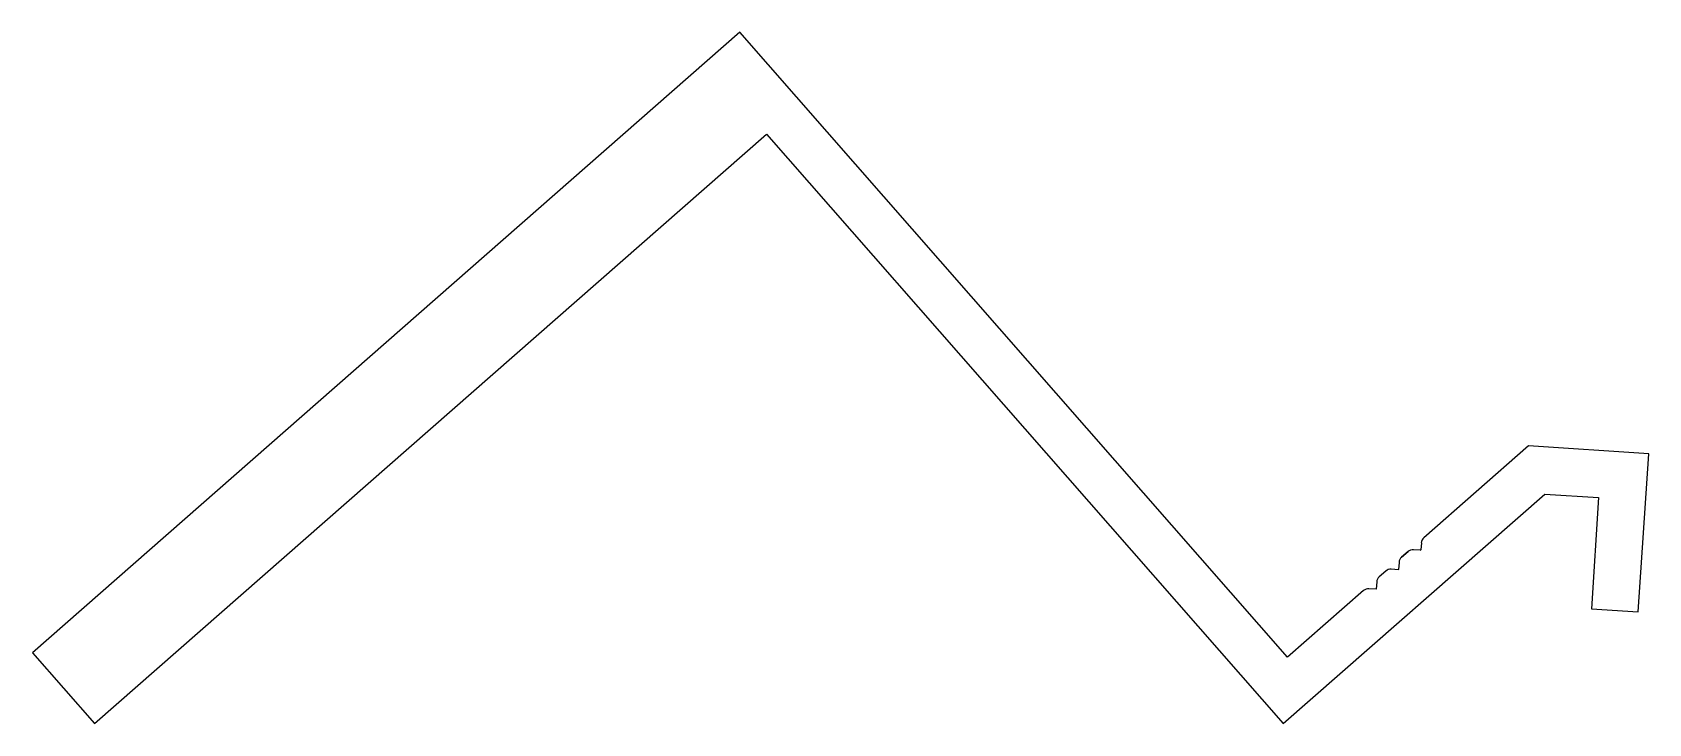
# Model space of a CAD drawing. Extents: x -22.1 to 32.4, y 1.2 to 24.6.
import ezdxf

# ---------------------------------------------------------------- set-up
doc = ezdxf.new("R2010")
doc.units = 0
doc.layers.get('0').update_dxf_attribs({"linetype": 'CONTINUOUS'})

msp = doc.modelspace()

# ---------------------------------------------------------------- linework, layer by layer
at = {"color": 7}
for p, q in [((1.727, 24.56), (-22.148, 3.631)), ((20.202, 3.483), (1.727, 24.56)), ((-20.055, 1.243), (2.626, 21.125)), ((2.626, 21.125), (20.055, 1.243)), ((28.335, 10.612), (24.802, 7.515)), ((32.387, 10.346), (28.335, 10.612)), ((32.037, 5.017), (32.387, 10.346)), ((20.055, 1.243), (28.887, 8.985)), ((28.887, 8.985), (30.699, 8.866)), ((30.699, 8.866), (30.453, 5.121)), ((24.692, 7.094), (24.451, 7.11)), ((24.717, 7.343), (24.701, 7.102)), ((23.965, 6.684), (23.949, 6.443)), ((24.27, 7.049), (24.05, 6.856)), ((24.05, 6.856), (24.27, 7.049)), ((24.27, 7.049), (24.05, 6.856)), ((24.05, 6.856), (24.27, 7.049)), ((24.27, 7.049), (24.05, 6.856)), ((23.213, 6.025), (23.197, 5.783)), ((23.518, 6.39), (23.298, 6.196)), ((23.941, 6.435), (23.699, 6.451)), ((22.766, 5.73), (20.202, 3.483)), ((22.766, 5.73), (22.766, 5.73)), ((23.189, 5.776), (22.947, 5.792)), ((30.453, 5.121), (32.037, 5.017)), ((-22.148, 3.631), (-20.055, 1.243))]:
    msp.add_line(p, q, dxfattribs=at)
for centre, radius, start, end in [((24.435, 6.861), 0.25, 86.2373, 131.2373), ((24.693, 7.102), 0.008, 266.2373, 356.2373), ((24.966, 7.327), 0.25, 131.2373, 176.2373), ((24.214, 6.668), 0.25, 131.2373, 176.2373), ((23.462, 6.008), 0.25, 131.2373, 176.2373), ((23.683, 6.202), 0.25, 86.2373, 131.2373), ((23.941, 6.443), 0.008, 266.2373, 356.2373), ((22.931, 5.542), 0.25, 86.2373, 131.2373), ((23.189, 5.784), 0.008, 266.2373, 356.2373)]:
    msp.add_arc(centre, radius, start, end, dxfattribs=at)

doc.saveas('drawing.dxf')
